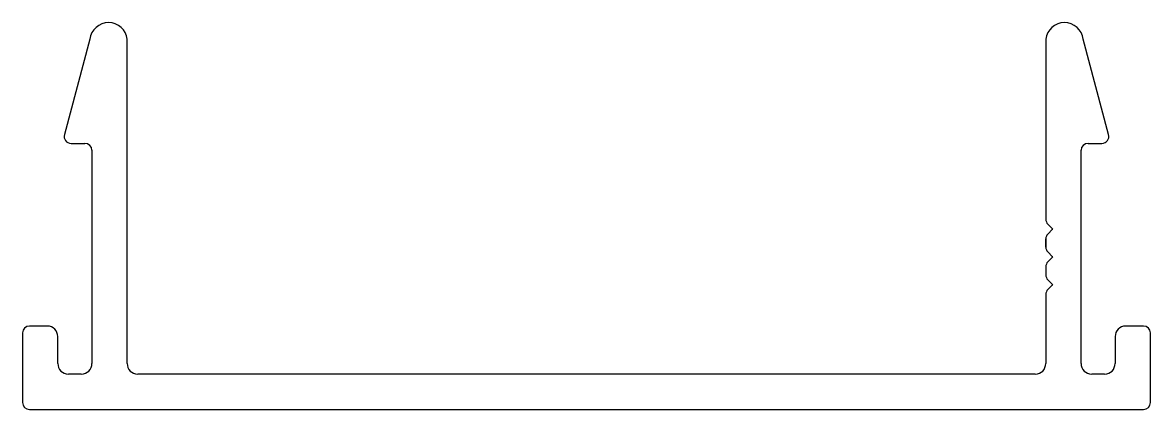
# Model space of a CAD drawing. Header units: inches. Extents: x -19.9 to 20.7, y 1.4 to 15.3.
import ezdxf

# ---------------------------------------------------------------- set-up
doc = ezdxf.new("R2010")
doc.units = ezdxf.units.IN
doc.header["$MEASUREMENT"] = 0
doc.layers.add('5', color=7, linetype='Continuous')

msp = doc.modelspace()

# ---------------------------------------------------------------- linework, layer by layer
at = {"layer": '5', "color": 4, "linetype": 'Continuous'}
for p, q in [((-17.481, 14.701), (-18.4, 11.272)), ((-16.139, 3.037), (-16.139, 14.701)), ((16.929, 14.701), (16.929, 10.707)), ((19.191, 11.272), (18.272, 14.701)), ((-18.159, 10.957), (-17.659, 10.957)), ((-17.409, 10.707), (-17.409, 3.037)), ((16.929, 10.707), (16.929, 8.225)), ((18.199, 3.037), (18.199, 10.707)), ((18.449, 10.957), (18.949, 10.957)), ((16.929, 8.225), (16.929, 8.225)), ((16.929, 8.225), (16.929, 8.225)), ((16.929, 8.225), (16.929, 8.225)), ((17.003, 8.049), (17.174, 7.878)), ((17.174, 7.866), (17.003, 7.695)), ((16.929, 7.518), (16.929, 7.226)), ((16.929, 7.226), (16.929, 7.518)), ((16.929, 7.518), (16.929, 7.226)), ((16.929, 7.226), (16.929, 7.518)), ((16.929, 7.518), (16.929, 7.226)), ((17.003, 7.049), (17.174, 6.878)), ((16.929, 6.519), (16.929, 6.226)), ((17.174, 6.866), (17.003, 6.695)), ((17.003, 6.049), (17.174, 5.878)), ((17.174, 5.866), (17.003, 5.695)), ((16.929, 5.519), (16.929, 5.519)), ((16.929, 5.519), (16.929, 3.037)), ((-19.905, 4.136), (-19.905, 1.636)), ((-19.016, 4.386), (-19.655, 4.386)), ((20.445, 4.386), (19.806, 4.386)), ((20.695, 1.636), (20.695, 4.136)), ((-18.635, 3.037), (-18.635, 4.005)), ((19.425, 4.005), (19.425, 3.037)), ((-17.79, 2.656), (-18.254, 2.656)), ((0.474, 2.656), (-15.758, 2.656)), ((16.548, 2.656), (0.316, 2.656)), ((19.044, 2.656), (18.58, 2.656)), ((-19.655, 1.386), (0.395, 1.386)), ((0.395, 1.386), (20.445, 1.386))]:
    msp.add_line(p, q, dxfattribs=at)
for centre, radius, start, end in [((-16.81, 14.626), 0.676, 6.3699, 173.6301), ((17.601, 14.626), 0.676, 6.3699, 173.6301), ((-18.159, 11.207), 0.25, 165, 270), ((18.949, 11.207), 0.25, 270, 15), ((-17.659, 10.707), 0.25, 360, 90), ((18.449, 10.707), 0.25, 90, 180), ((17.179, 8.225), 0.25, 180, 225), ((17.168, 7.872), 0.008, 315, 45), ((17.179, 7.518), 0.25, 135, 180), ((17.179, 7.226), 0.25, 180, 225), ((17.179, 6.519), 0.25, 135, 180), ((17.168, 6.872), 0.008, 315, 45), ((17.179, 6.226), 0.25, 180, 225), ((17.179, 5.519), 0.25, 135, 180), ((17.168, 5.872), 0.008, 315, 45), ((-19.655, 4.136), 0.25, 90, 180), ((-19.016, 4.005), 0.381, 0, 90), ((19.806, 4.005), 0.381, 90, 180), ((20.445, 4.136), 0.25, 360, 90), ((-18.254, 3.037), 0.381, 180, 270), ((-17.79, 3.037), 0.381, 270, 360), ((-15.758, 3.037), 0.381, 180, 270), ((16.548, 3.037), 0.381, 270, 360), ((18.58, 3.037), 0.381, 180, 270), ((19.044, 3.037), 0.381, 270, 360), ((-19.655, 1.636), 0.25, 180, 270), ((20.445, 1.636), 0.25, 270, 0)]:
    msp.add_arc(centre, radius, start, end, dxfattribs=at)

doc.saveas('drawing.dxf')
